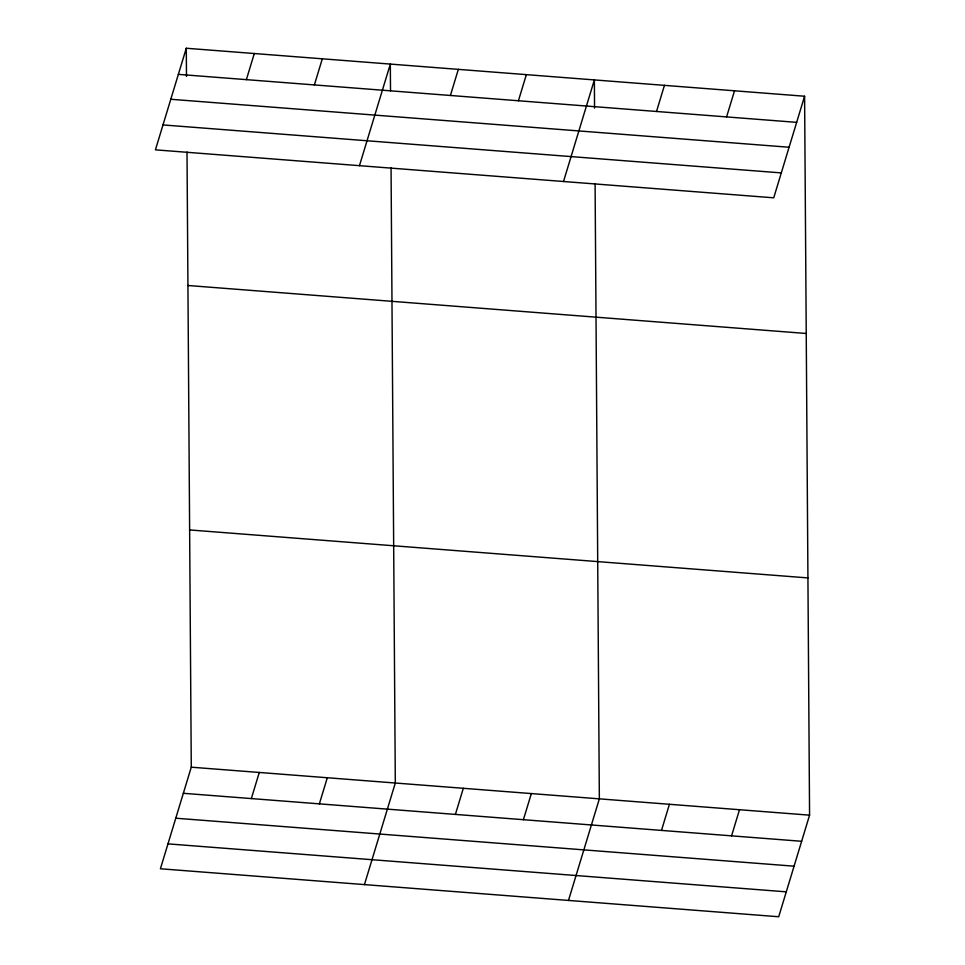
<?xml version="1.0" encoding="UTF-8"?>
<svg xmlns="http://www.w3.org/2000/svg" width="965" height="965" viewBox="0 0 965 965"><rect width="100%" height="100%" fill="white"/><g stroke="black" fill="none" stroke-linecap="round" stroke-linejoin="round"><path stroke-width="1.45" d="M186.293 48.25L155.425 149.84L773.725 197.813L804.593 96.235L186.293 48.25L186.486 76.428M246.365 79.649L254.302 53.533M314.385 84.92L322.322 58.805M359.463 165.666L390.33 64.088L390.511 90.77M187.005 152.048L191.275 767.187L160.407 868.765L778.707 916.75L809.575 815.16L804.593 96.235M450.414 95.475L458.339 69.359M251.346 798.574L259.283 772.458M518.422 100.758L526.359 74.643M319.367 803.857L327.304 777.742M563.512 181.504L594.368 79.914L594.561 108.092M364.444 884.603L395.312 783.013L391.054 167.874M656.514 111.47L664.439 85.354M455.396 814.412L463.321 788.296M726.585 116.91L734.522 90.794M523.404 819.695L531.341 793.58M568.481 900.442L599.349 798.851L595.091 183.712M661.495 830.407L669.421 804.291M731.567 835.847L739.504 809.731M178.356 74.365L796.656 122.35M170.793 99.274L789.093 147.247M162.989 124.931L781.3 172.904M187.934 285.495L806.233 333.48M189.623 529.942L807.934 577.914M191.275 767.187L809.575 815.16M183.338 793.302L801.638 841.287M175.775 818.211L794.074 866.184M167.97 843.868L786.27 891.841"/></g></svg>
